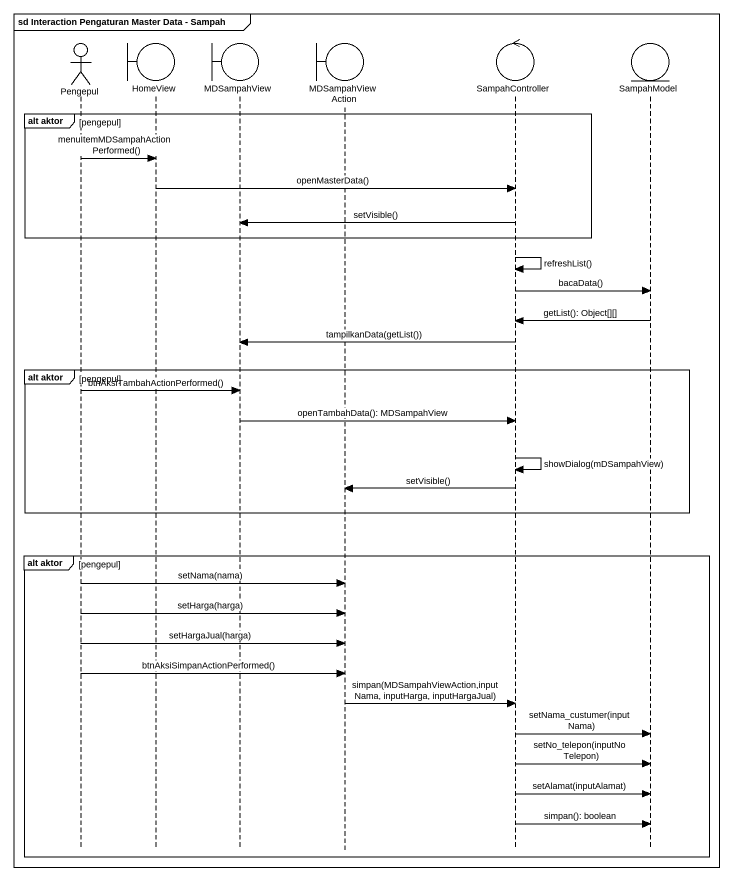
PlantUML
@startuml
mainframe sd Interaction Pengaturan Master Data - Sampah
hide footbox
actor Pengepul
boundary HomeView
boundary MDSampahView
boundary MDSampahViewAction
control SampahController
entity SampahModel

group alt aktor [pengepul]
  Pengepul -> HomeView : menuItemMDSampahActionPerformed()
  HomeView -> SampahController : openMasterData()
  SampahController -> MDSampahView : setVisible()
end
SampahController -> SampahController : refreshList()
SampahController -> SampahModel : bacaData()
SampahModel -> SampahController : getList(): Object[][]
SampahController -> MDSampahView : tampilkanData(getList())
group alt aktor [pengepul]
  Pengepul -> MDSampahView : btnAksiTambahActionPerformed()
  MDSampahView -> SampahController : openTambahData(): MDSampahView
  SampahController -> SampahController : showDialog(mDSampahView)
  SampahController -> MDSampahViewAction : setVisible()
end
group alt aktor [pengepul]
  Pengepul -> MDSampahViewAction : setNama(nama)
  Pengepul -> MDSampahViewAction : setHarga(harga)
  Pengepul -> MDSampahViewAction : setHargaJual(harga)
  Pengepul -> MDSampahViewAction : btnAksiSimpanActionPerformed()
  MDSampahViewAction -> SampahController : simpan(MDSampahViewAction,inputNama, inputHarga, inputHargaJual)
  SampahController -> SampahModel : setNama_custumer(inputNama)
  SampahController -> SampahModel : setNo_telepon(inputNoTelepon)
  SampahController -> SampahModel : setAlamat(inputAlamat)
  SampahController -> SampahModel : simpan(): boolean
end
@enduml
